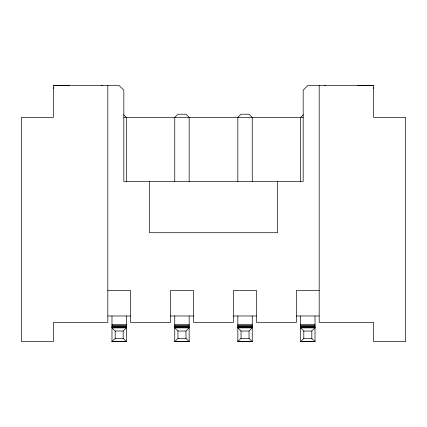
<?xml version="1.0" encoding="UTF-8"?>
<svg xmlns="http://www.w3.org/2000/svg" width="427" height="427" viewBox="0 0 427 427"><rect width="100%" height="100%" fill="white"/><g stroke="black" fill="none" stroke-linecap="round" stroke-linejoin="round"><path stroke-width="0.64" d="M53.375 88.602L53.482 87.775M303.351 114.682L300.608 117.425L300.608 181.475M111.981 341.6L115.183 338.397L123.189 338.397L126.392 341.6L111.981 341.6L111.981 315.98M123.189 331.032L126.392 327.829L111.981 327.829L115.183 331.032L123.189 331.032L123.189 338.397M174.75 341.6L177.952 338.397L185.958 338.397L189.161 341.6L174.75 341.6L174.75 315.98M185.958 331.032L189.161 327.829L174.75 327.829L177.952 331.032L185.958 331.032L185.958 338.397M237.839 341.6L241.041 338.397L249.048 338.397L252.25 341.6L237.839 341.6L237.839 315.98M249.048 331.032L252.25 327.829L237.839 327.829L241.041 331.032L249.048 331.032L249.048 338.397M300.608 341.6L303.81 338.397L311.817 338.397L315.019 341.6L300.608 341.6L300.608 315.98M311.817 331.032L315.019 327.829L300.608 327.829L303.81 331.032L311.817 331.032L311.817 338.397M55.75 85.507L56.577 85.4M324.76 85.507L325.587 85.4M53.375 85.507L69.387 85.4M373.625 85.507L357.612 85.4M123.771 117.425L303.229 117.425M107.817 290.36L130.555 290.36L130.555 322.385L170.587 322.385L170.587 290.36L193.484 290.36L193.484 322.385L233.516 322.385L233.516 290.36L256.413 290.36L256.413 322.385L296.445 322.385L296.445 290.36L319.182 290.36M107.817 315.98L130.555 315.98M170.587 315.98L193.484 315.98M233.516 315.98L256.413 315.98M296.445 315.98L319.182 315.98M111.981 324.627L126.392 324.627M174.75 324.627L189.161 324.627M237.839 324.627L252.25 324.627M300.608 324.627L315.019 324.627M111.981 325.454L126.392 325.454M174.75 325.454L189.161 325.454M237.839 325.454L252.25 325.454M300.608 325.454L315.019 325.454M111.981 326.228L126.392 326.228M174.75 326.228L189.161 326.228M237.839 326.228L252.25 326.228M300.608 326.228L315.019 326.228M111.981 326.89L126.392 326.89M174.75 326.89L189.161 326.89M237.839 326.89L252.25 326.89M300.608 326.89L315.019 326.89M111.981 327.402L126.392 327.402M174.75 327.402L189.161 327.402M237.839 327.402L252.25 327.402M300.608 327.402L315.019 327.402M111.981 327.722L126.392 327.722M174.75 327.722L189.161 327.722M237.839 327.722L252.25 327.722M300.608 327.722L315.019 327.722M111.981 341.493L126.392 341.493M174.75 341.493L189.161 341.493M237.839 341.493L252.25 341.493M300.608 341.493L315.019 341.493M370.422 85.4L371.25 85.507M101.412 85.4L102.24 85.507M123.649 114.682L126.392 117.425L126.392 181.475M373.518 87.775L373.625 88.602M319.182 85.4L319.182 322.385L373.625 322.385L373.625 341.6L405.65 341.6L405.65 117.425L373.625 117.425L373.625 85.4L307.974 85.4L303.17 90.204L303.17 181.475L123.83 181.475L123.83 90.204L119.026 85.4L53.375 85.4L53.375 117.425L21.35 117.425L21.35 341.6L53.375 341.6L53.375 322.385L107.817 322.385L107.817 85.4M315.019 315.98L315.019 341.6M303.81 331.032L303.81 338.397M277.55 181.475L277.55 232.715L149.45 232.715L149.45 181.475M252.25 181.475L252.25 117.425L249.048 114.222L241.041 114.222L237.839 117.425L237.839 181.475M252.25 315.98L252.25 341.6M241.041 331.032L241.041 338.397M189.161 181.475L189.161 117.425L185.958 114.222L177.952 114.222L174.75 117.425L174.75 181.475M189.161 315.98L189.161 341.6M177.952 331.032L177.952 338.397M126.392 315.98L126.392 341.6M115.183 331.032L115.183 338.397"/></g></svg>
